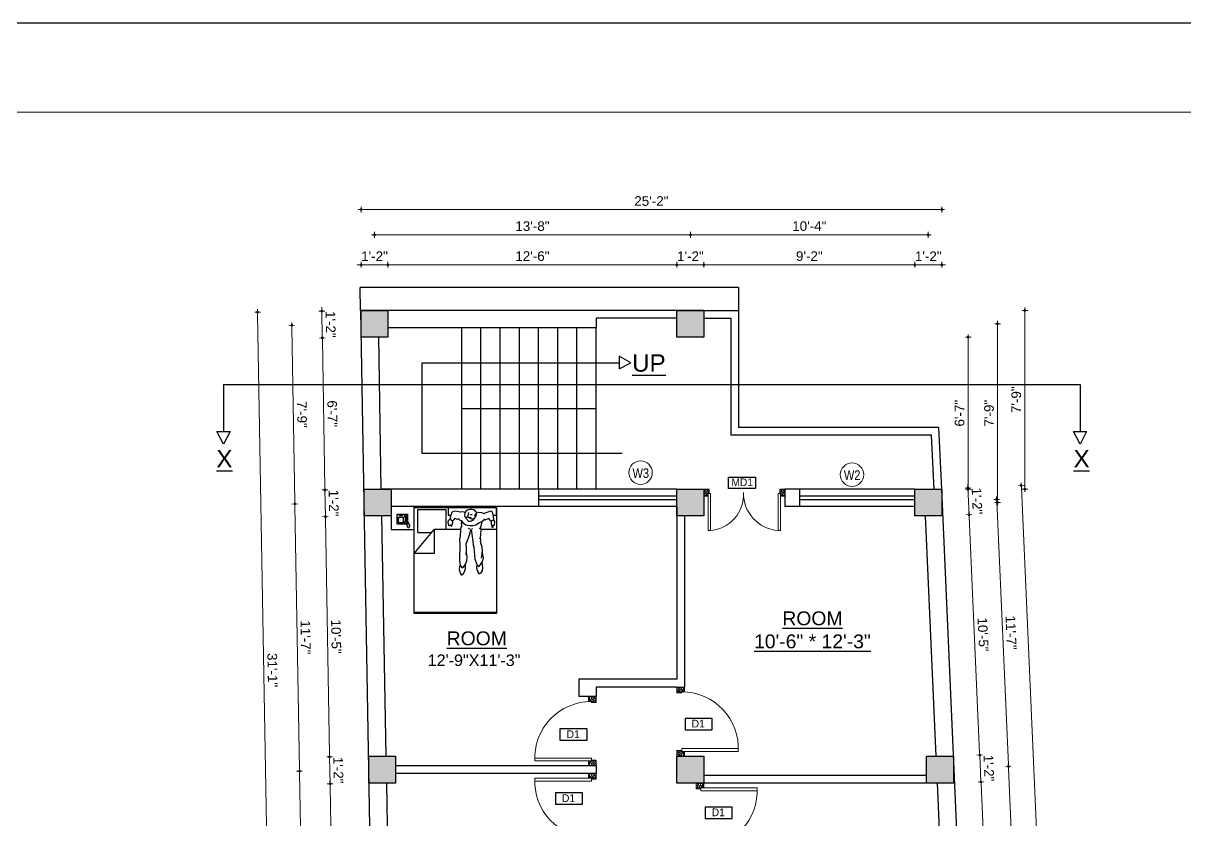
# Model space of a CAD drawing. Header units: inches. Extents: x -4597 to 93300, y -14139 to 5932.
# Drawn here: x -3301 to -2696, y -9291 to -8877 of the extents above; entities that cross this region are included whole.
import ezdxf

# ---------------------------------------------------------------- set-up
doc = ezdxf.new("R2010")
doc.units = ezdxf.units.IN
doc.header["$LTSCALE"] = 0.5
doc.header["$MEASUREMENT"] = 0
doc.header["$PDMODE"] = 66
for name, color, linetype, lineweight in [('door', 202, 'Continuous', 5), ('Ele', 7, 'Continuous', 30), ('ELE1', 3, 'Continuous', 9), ('hatch', 9, 'Continuous', 0), ('TEXT', 220, 'Continuous', 9), ('Toilet', 7, 'Continuous', 25), ('wall', 20, 'Continuous', 40)]:
    doc.layers.add(name, color=color, linetype=linetype, lineweight=lineweight)
doc.layers.add('furniture', color=31, linetype='Continuous')
doc.styles.add('arial', font='arial.ttf')
doc.styles.add('ordinary', font='ARIALN.TTF')
doc.styles.get("Standard").update_dxf_attribs({"font": 'arial.ttf'})
doc.dimstyles.new('S8', dxfattribs={"dimtxt": 5, "dimasz": 1, "dimexe": 6, "dimexo": 18, "dimgap": 1.9375, "dimtad": 1, "dimdec": 0, "dimzin": 3, "dimdsep": 46, "dimlunit": 4, "dimtxsty": 'Standard', "dimblk": 'dot 2', "dimcen": 12, "dimse1": 1, "dimse2": 1, "dimclrd": 1, "dimclre": 1, "dimclrt": 256, "dimadec": 0, "dimazin": 0, "dimtfac": 0.75, "dimtdec": 0, "dimtix": 1, "dimtmove": 1, "dimatfit": 3, "dimldrblk": 'DOT', "dimfxl": 1, "dimtolj": 1, "dimtzin": 0, "dimlwd": 9, "dimlwe": 9, "dimarcsym": 0})

# ---------------------------------------------------------------- blocks, each defined once
blk = doc.blocks.new('BED3')
at = {"layer": 'furniture'}
for p, q in [((82.68, 78), (22.7, 78)), ((22.7, 78), (22.7, 0)), ((82.68, 77.07), (22.7, 77.07)), ((82.68, 0), (82.68, 78)), ((55.62, 46.25), (56.4, 49.04)), ((55.84, 43.84), (55.62, 46.25)), ((55.77, 39.3), (56.17, 42.85)), ((56.1, 43.24), (55.84, 43.84)), ((56.17, 42.85), (57.82, 44.78)), ((56.4, 49.04), (57.04, 49.66)), ((57.04, 49.66), (57.58, 49.68)), ((57.58, 49.68), (58.45, 49.02)), ((57.82, 44.78), (58.8, 44.14)), ((58.45, 49.02), (59.2, 48.07)), ((58.8, 44.14), (59.86, 42.48)), ((59.2, 48.07), (60.04, 45.31)), ((59.86, 42.48), (61.08, 39.6)), ((60.04, 45.31), (59.91, 42.62)), ((60.07, 43.56), (60.16, 41.76)), ((67.36, 39.62), (68.66, 42.69)), ((68.17, 43.63), (68.21, 45.01)), ((68.55, 42.73), (68.17, 43.63)), ((68.21, 45.01), (69.06, 47.68)), ((68.66, 42.69), (70.17, 43.72)), ((69.06, 47.68), (69.82, 48.74)), ((69.82, 48.74), (70.54, 48.93)), ((70.17, 43.72), (71.54, 41.65)), ((70.54, 48.93), (71.64, 48.3)), ((71.64, 48.3), (72.45, 46.86)), ((72.55, 42.33), (72.29, 40.63)), ((72.45, 46.86), (72.74, 44.58)), ((72.74, 44.58), (72.55, 42.33)), ((37.32, 34.32, 11.36), (22.7, 34.32, 11.36)), ((22.7, 34.32, 11.36), (37.32, 16.7, 11.36)), ((37.32, 16.7, 11.36), (37.32, 34.32, 11.36)), ((55.86, 37.43), (55.77, 39.3)), ((55.94, 28.37), (55.86, 37.43)), ((60.44, 34.96), (60.97, 33.2)), ((61.47, 36.81), (60.9, 33.73)), ((61.08, 39.6), (61.47, 36.81)), ((66.23, 29.64), (66.61, 35.43)), ((66.61, 35.43), (66.9, 38.41)), ((66.9, 38.41), (67.36, 39.62)), ((71.54, 41.65), (72.48, 39.91)), ((71.88, 37.55), (72.48, 32.06)), ((73.32, 37.94), (72.46, 33.27)), ((72.48, 39.91), (73.07, 38.35)), ((73.07, 38.35), (73.32, 37.94)), ((55.89, 23.28), (55.94, 28.37)), ((60.98, 30.23), (60.64, 26.94)), ((60.73, 27.31), (62.35, 22.94)), ((60.97, 33.2), (60.98, 30.23)), ((64.38, 16.74), (65.5, 25.57)), ((65.5, 25.57), (65.74, 27.99)), ((65.74, 27.99), (66.23, 29.64)), ((66.23, 29.64), (66.4, 29.73)), ((71.85, 28.13), (70.94, 25.62)), ((71.05, 25.86), (71.26, 24.42)), ((72.17, 29.82), (71.85, 28.13)), ((72.48, 32.06), (72.17, 29.82)), ((25.57, 19.05, 12.8), (34.97, 19.05, 12.8)), ((25.57, 19.05, 12.8), (25.57, 2.35, 12.8)), ((56.15, 22.44), (55.89, 23.28)), ((56.53, 16.29), (56.15, 22.44)), ((62.35, 22.94), (63.47, 19.17)), ((63.47, 19.17), (64, 16.77)), ((70.61, 23.8), (71.04, 23.14)), ((71.26, 24.42), (70.99, 23.14)), ((71.04, 23.14), (71.48, 17.3)), ((71.48, 17.3), (71.29, 15.12)), ((6, 16.7), (22.7, 16.7)), ((6, 0), (6, 16.7)), ((10.41, 13.05, 27.83), (10.41, 5.54, 27.83)), ((18.02, 13.05, 27.83), (10.41, 13.05, 27.83)), ((11.39, 11.89, 27.83), (11.39, 7.83, 27.83)), ((14.87, 11.89, 27.83), (11.39, 11.89, 27.83)), ((12.26, 11.17, 27.83), (12.26, 11.17, 27.83)), ((12.26, 10.3, 27.83), (12.26, 10.3, 27.83)), ((12.26, 9.43, 27.83), (12.26, 9.43, 27.83)), ((12.26, 8.56, 27.83), (12.26, 8.56, 27.83)), ((13.13, 11.17, 27.83), (13.13, 11.17, 27.83)), ((13.13, 10.3, 27.83), (13.13, 10.3, 27.83)), ((13.13, 9.43, 27.83), (13.13, 9.43, 27.83)), ((13.13, 8.56, 27.83), (13.13, 8.56, 27.83)), ((14, 11.17, 27.83), (14, 11.17, 27.83)), ((14, 10.3, 27.83), (14, 10.3, 27.83)), ((14, 9.43, 27.83), (14, 9.43, 27.83)), ((14, 8.56, 27.83), (14, 8.56, 27.83)), ((14.87, 7.83, 27.83), (14.87, 11.89, 27.83)), ((16.24, 6.99, 27.83), (16.24, 11.62, 27.83)), ((17.03, 12.53, 27.83), (17.37, 13.59, 27.83)), ((17.17, 6.99, 27.83), (17.17, 11.62, 27.83)), ((17.18, 13.77, 27.83), (17.74, 13.96, 27.83)), ((17.37, 14.14, 27.83), (17.92, 14.33, 27.83)), ((17.55, 14.52, 27.83), (18.11, 14.7, 27.83)), ((17.74, 14.89, 27.83), (18.29, 15.07, 27.83)), ((18.02, 5.54, 27.83), (18.02, 13.05, 27.83)), ((18.11, 11.36, 27.83), (18.67, 11.55, 27.83)), ((18.23, 15.34, 27.83), (18.79, 15.52, 27.83)), ((18.29, 11.73, 27.83), (18.85, 11.92, 27.83)), ((18.48, 12.1, 27.83), (19.04, 12.29, 27.83)), ((18.67, 15.07, 27.83), (19.22, 15.26, 27.83)), ((18.67, 12.47, 27.83), (19.22, 12.66, 27.83)), ((18.85, 14.7, 27.83), (19.41, 14.89, 27.83)), ((18.85, 12.85, 27.83), (19.41, 13.03, 27.83)), ((19.04, 14.33, 27.83), (19.59, 14.52, 27.83)), ((19.04, 13.96, 27.83), (19.59, 14.14, 27.83)), ((19.04, 13.59, 27.83), (19.59, 13.77, 27.83)), ((19.04, 13.22, 27.83), (19.59, 13.4, 27.83)), ((22.7, 16.7), (22.7, 0)), ((56.5, 16.7, 11.36), (37.32, 16.7, 11.36)), ((45.91, 2.35, 12.8), (45.91, 16.7, 12.8)), ((48.05, 13.99), (47.51, 11.59)), ((47.51, 11.59), (47.82, 10.37)), ((47.82, 10.37), (49.19, 8.7)), ((48.58, 14.25), (48.05, 13.99)), ((49.2, 13.35), (48.58, 14.25)), ((49.19, 8.7), (49.53, 9.73)), ((49.19, 8.7), (49.43, 6.53)), ((49.49, 13.67), (49.2, 13.35)), ((50.24, 14.49), (49.48, 14.3)), ((49.48, 14.3), (49.49, 13.67)), ((49.53, 9.73), (50.23, 10.33)), ((50.8, 12), (49.97, 14.43)), ((50.23, 10.33), (50.82, 10.44)), ((50.57, 10.41), (50.8, 12)), ((52.33, 8.58), (50.82, 10.44)), ((53.04, 9.08), (52.52, 8.78)), ((54, 9.47), (53.04, 9.08)), ((55.17, 8.96), (54, 9.47)), ((55.99, 9.94), (54.93, 8.71)), ((57.02, 10.57), (55.99, 9.94)), ((57.25, 14.12), (56.53, 16.29)), ((57.18, 10.87), (57.02, 12.68)), ((58.21, 11.01), (57.02, 10.57)), ((57.09, 12.8), (57.46, 14.74)), ((58.72, 12.47), (58.02, 11.13)), ((60.45, 13.6), (58.72, 12.47)), ((60.46, 8.61), (59.63, 7.18)), ((63.39, 14.22), (60.45, 13.6)), ((62.52, 10.98), (60.46, 8.61)), ((63.51, 8.83), (61.91, 7.66)), ((62.14, 15.88), (63.34, 16.39)), ((63.53, 11.08), (62.52, 10.98)), ((65.39, 14.26), (63.39, 14.22)), ((64.83, 9.23), (63.51, 8.83)), ((64.43, 10.74), (63.53, 11.08)), ((65.36, 10.15), (64.43, 10.74)), ((64.68, 16.66), (65.34, 15.99)), ((65.92, 9.13), (64.83, 9.23)), ((66.22, 9.05), (65.36, 10.15)), ((67.58, 13.58), (65.39, 14.26)), ((66.53, 8.85), (65.92, 9.13)), ((67.66, 6.94), (66.53, 8.85)), ((70.45, 11.96), (67.58, 13.58)), ((70.93, 11.78), (69.96, 12.07)), ((70.61, 16.18), (70.18, 16.06)), ((71.32, 15.89), (70.61, 16.18)), ((72.16, 11.08), (70.93, 11.78)), ((71.42, 14.88), (71.74, 13.49)), ((82.68, 16.7, 11.36), (71.43, 16.7, 11.36)), ((71.74, 13.49), (72.22, 11.27)), ((73.33, 10.21), (72.16, 11.08)), ((74.08, 9.07), (73.33, 10.21)), ((74.72, 9.88), (73.62, 9.87)), ((77.15, 8.93), (74.72, 9.88)), ((78.49, 10.75), (77.21, 8.85)), ((80.06, 10.21), (78.49, 10.75)), ((78.72, 12.64), (79.29, 14.19)), ((78.75, 10.7), (78.72, 12.64)), ((79.29, 14.19), (79.36, 15.12)), ((79.36, 15.12), (79.94, 15.32)), ((80.14, 15.04), (79.94, 15.32)), ((80.63, 9.62), (80.06, 10.21)), ((80.14, 15.04), (80.27, 13.65)), ((80.83, 8.87), (80.14, 4.81)), ((80.27, 13.65), (80.8, 13.64)), ((80.35, 14.44), (81.28, 13.42)), ((81.57, 11.37), (80.69, 9.59)), ((80.69, 9.59), (80.83, 8.87)), ((81.28, 13.42), (81.57, 11.37)), ((82.68, 0), (82.68, 16.7)), ((22.7, 0), (6, 0)), ((10.41, 5.54, 27.83), (18.02, 5.54, 27.83)), ((11.39, 7.83, 27.83), (14.87, 7.83, 27.83)), ((14.14, 6.82, 27.83), (12.26, 6.82, 27.83)), ((12.26, 6.82, 27.83), (12.26, 6.38, 27.83)), ((12.26, 6.38, 27.83), (14.14, 6.38, 27.83)), ((14.14, 6.38, 27.83), (14.14, 6.82, 27.83)), ((22.7, 0.93), (82.68, 0.93)), ((82.68, 0), (22.7, 0)), ((25.57, 2.35, 12.8), (45.91, 2.35, 12.8)), ((49.43, 6.53), (50.75, 3.79)), ((50.75, 3.79), (52.76, 3.16)), ((52.76, 3.16), (56.32, 3.84)), ((56.49, 4.04), (58.19, 3.71)), ((58.19, 3.71), (60.06, 4.24)), ((59.63, 7.18), (59.81, 4.59)), ((59.81, 4.59), (61.11, 2.74)), ((61.01, 8.19), (60.36, 8.12)), ((61.91, 7.66), (61.01, 8.19)), ((61.11, 2.74), (63.3, 2.13)), ((61.89, 7.62), (62.6, 4.47)), ((64.19, 8.31), (62.87, 8.32)), ((63.3, 2.13), (64.69, 2.1)), ((64.05, 6.26), (63.37, 6.45)), ((65.09, 5.81), (64.05, 6.26)), ((64.69, 2.1), (65.39, 2.31)), ((65.39, 2.31), (66.31, 2.32)), ((66.31, 2.32), (67.14, 3.19)), ((66.95, 3.11), (66.64, 3.83)), ((66.69, 6.96), (67.8, 5.35)), ((67.14, 3.19), (67.97, 3.86)), ((67.89, 5.13), (67.66, 6.94)), ((67.97, 3.86), (67.89, 5.13)), ((69.96, 4.39), (68.14, 4.83)), ((71.97, 4.61), (69.96, 4.39)), ((73.8, 5.44), (71.97, 4.61)), ((74.23, 5.03), (73.8, 5.44)), ((78.53, 3.57), (74.23, 5.03)), ((79.56, 4.01), (78.53, 3.57)), ((80.14, 4.81), (79.56, 4.01))]:
    blk.add_line(p, q, dxfattribs=at)
blk.add_lwpolyline([(80.42, 6.46), (82.68, 6.46), (82.68, 0.93), (47.51, 0.93), (47.51, 6.46), (49.46, 6.46)], dxfattribs=at)
for centre, start, end in [((16.7, 11.62, 27.83), 298.49146, 241.50854), ((16.7, 6.99, 27.83), 118.49146, 61.50854)]:
    blk.add_arc(centre, 0.972, start, end, dxfattribs=at)
blk = doc.blocks.new('A$C27B36B59')
at = {"layer": 'door'}
for p, q in [((0, 4), (0, 0)), ((2.5, 4), (0, 4)), ((0, 0), (3, 0)), ((2.5, 2.5), (2.5, 4)), ((3, 2.5), (2.5, 2.5)), ((3, 0), (3, 2.5))]:
    blk.add_line(p, q, dxfattribs=at)
for centre, radius, start, end in [((-1.4, -0.54), 4.75, 22.14107, 72.83803), ((1.34, 2.09), 1.64, 45.13802, 144.89476), ((2.21, 0.3), 2.49, 83.31492, 152.65798), ((0.13, 0.37), 2.05, 349.48753, 93.68048), ((1.96, -0.47), 2.01, 58.74475, 166.49498), ((-0.06, 0.32), 1.13, 343.54197, 86.94698), ((2.08, -0.4), 1.17, 38.28162, 160.15192)]:
    blk.add_arc(centre, radius, start, end, dxfattribs=at)
blk = doc.blocks.new('D2')
at = {"layer": 'door'}
for p, q in [((74473.95, 24047.59), (74473.95, 24018.09)), ((74473.95, 24047.59), (74475.45, 24047.59)), ((74475.45, 24047.59), (74475.45, 24018.13))]:
    blk.add_line(p, q, dxfattribs=at)
blk.add_arc((74473.95, 24047.59), 29.5, 180, 272.9146, dxfattribs=at)
at = {"layer": 'door', "xscale": -1, "rotation": 180}
blk.add_blockref('A$C27B36B59', (74441.95, 24050.09), dxfattribs=at)
at = {"layer": 'door', "rotation": 180}
blk.add_blockref('A$C27B36B59', (74477.95, 24050.09), dxfattribs=at)
blk = doc.blocks.new('dot1')
at = {"layer": 'hatch'}
h = blk.add_hatch(color=256, dxfattribs=at)
edge = h.paths.add_edge_path()
edge.add_arc((0, 0), 1, 0, 360)
for p, q in [((3, 0), (-3, 0)), ((0, 3), (0, -3))]:
    blk.add_line(p, q, dxfattribs=at)
blk.add_circle((0, 0), 1, dxfattribs=at)
blk = doc.blocks.new('dot 2')
at = {"layer": 'hatch', "xscale": 0.5, "yscale": 0.5, "zscale": 0.5}
blk.add_blockref('dot1', (0, 0), dxfattribs=at)
blk = doc.blocks.new('*D1087')
at = {"layer": 'Defpoints', "color": 0, "transparency": 16777216}
for p in [(-2953.34, -8986.64), (-3117.71, -9025.97), (-2953.34, -9025.97)]:
    blk.add_point(p, dxfattribs=at)
at = {"layer": 'Toilet', "color": 1, "lineweight": 9, "transparency": 16777216}
blk.add_line((-3116.71, -8986.64), (-2954.34, -8986.64), dxfattribs=at)
at = {"layer": 'Toilet', "color": 1, "lineweight": 9, "transparency": 16777216, "rotation": 180}
blk.add_blockref('dot 2', (-3117.71, -8986.64), dxfattribs=at)
at = {"layer": 'Toilet', "color": 1, "lineweight": 9, "transparency": 16777216}
blk.add_blockref('dot 2', (-2953.34, -8986.64), dxfattribs=at)
at = {"layer": 'Toilet', "transparency": 16777216, "insert": (-3035.53, -8982.15), "char_height": 5, "attachment_point": 5}
blk.add_mtext('\\A1;13\'-8"', dxfattribs=at)
blk = doc.blocks.new('_Dot')
at = {"color": 0, "linetype": 'ByBlock', "lineweight": -2}
blk.add_line((-0.5, 0), (-1, 0), dxfattribs=at)
at = {"color": 0, "linetype": 'ByBlock', "const_width": 0.5}
blk.add_lwpolyline([(-0.25, 0, 1), (0.25, 0, 1)], format="xyb", close=True, dxfattribs=at)
blk = doc.blocks.new('*D1088')
at = {"layer": 'Defpoints', "color": 0, "transparency": 16777216}
for p in [(-2829.56, -8986.64), (-2953.34, -9025.97), (-2829.56, -9118.97)]:
    blk.add_point(p, dxfattribs=at)
at = {"layer": 'Toilet', "color": 1, "lineweight": 9, "transparency": 16777216}
blk.add_line((-2952.34, -8986.64), (-2830.56, -8986.64), dxfattribs=at)
at = {"layer": 'Toilet', "color": 1, "lineweight": 9, "transparency": 16777216, "rotation": 180}
blk.add_blockref('dot 2', (-2953.34, -8986.64), dxfattribs=at)
at = {"layer": 'Toilet', "color": 1, "lineweight": 9, "transparency": 16777216}
blk.add_blockref('dot 2', (-2829.56, -8986.64), dxfattribs=at)
at = {"layer": 'Toilet', "transparency": 16777216, "insert": (-2891.45, -8982.15), "char_height": 5, "attachment_point": 5}
blk.add_mtext('\\A1;10\'-4"', dxfattribs=at)
blk = doc.blocks.new('*D1090')
at = {"layer": 'Defpoints', "color": 0, "transparency": 16777216}
for p in [(-3110.71, -9002.23), (-3124.71, -9025.97), (-3110.71, -9025.97)]:
    blk.add_point(p, dxfattribs=at)
at = {"layer": 'Toilet', "color": 1, "lineweight": 9, "transparency": 16777216}
for p, q in [((-3125.71, -9002.23), (-3126.71, -9002.23)), ((-3124.71, -9002.23), (-3110.71, -9002.23)), ((-3109.71, -9002.23), (-3108.71, -9002.23))]:
    blk.add_line(p, q, dxfattribs=at)
blk.add_blockref('dot 2', (-3124.71, -9002.23), dxfattribs=at)
at = {"layer": 'Toilet', "color": 1, "lineweight": 9, "transparency": 16777216, "rotation": 180}
blk.add_blockref('dot 2', (-3110.71, -9002.23), dxfattribs=at)
at = {"layer": 'Toilet', "transparency": 16777216, "insert": (-3117.71, -8997.78), "char_height": 5, "attachment_point": 5}
blk.add_mtext('\\A1;1\'-2"', dxfattribs=at)
blk = doc.blocks.new('*D1091')
at = {"layer": 'Defpoints', "color": 0, "transparency": 16777216}
for p in [(-2960.34, -9002.23), (-3110.71, -9025.97), (-2960.34, -9025.97)]:
    blk.add_point(p, dxfattribs=at)
at = {"layer": 'Toilet', "color": 1, "lineweight": 9, "transparency": 16777216}
blk.add_line((-3109.71, -9002.23), (-2961.34, -9002.23), dxfattribs=at)
at = {"layer": 'Toilet', "color": 1, "lineweight": 9, "transparency": 16777216, "rotation": 180}
blk.add_blockref('dot 2', (-3110.71, -9002.23), dxfattribs=at)
at = {"layer": 'Toilet', "color": 1, "lineweight": 9, "transparency": 16777216}
blk.add_blockref('dot 2', (-2960.34, -9002.23), dxfattribs=at)
at = {"layer": 'Toilet', "transparency": 16777216, "insert": (-3035.53, -8997.74), "char_height": 5, "attachment_point": 5}
blk.add_mtext('\\A1;12\'-6"', dxfattribs=at)
blk = doc.blocks.new('*D1092')
at = {"layer": 'Defpoints', "color": 0, "transparency": 16777216}
for p in [(-2946.34, -9002.23), (-2960.34, -9025.97), (-2946.34, -9025.97)]:
    blk.add_point(p, dxfattribs=at)
at = {"layer": 'Toilet', "color": 1, "lineweight": 9, "transparency": 16777216}
for p, q in [((-2961.34, -9002.23), (-2962.34, -9002.23)), ((-2960.34, -9002.23), (-2946.34, -9002.23)), ((-2945.34, -9002.23), (-2944.34, -9002.23))]:
    blk.add_line(p, q, dxfattribs=at)
blk.add_blockref('dot 2', (-2960.34, -9002.23), dxfattribs=at)
at = {"layer": 'Toilet', "color": 1, "lineweight": 9, "transparency": 16777216, "rotation": 180}
blk.add_blockref('dot 2', (-2946.34, -9002.23), dxfattribs=at)
at = {"layer": 'Toilet', "transparency": 16777216, "insert": (-2953.34, -8997.78), "char_height": 5, "attachment_point": 5}
blk.add_mtext('\\A1;1\'-2"', dxfattribs=at)
blk = doc.blocks.new('*D1093')
at = {"layer": 'Defpoints', "color": 0, "transparency": 16777216}
for p in [(-2836.56, -9002.23), (-2946.34, -9025.97), (-2836.56, -9120.97)]:
    blk.add_point(p, dxfattribs=at)
at = {"layer": 'Toilet', "color": 1, "lineweight": 9, "transparency": 16777216}
blk.add_line((-2945.34, -9002.23), (-2837.56, -9002.23), dxfattribs=at)
at = {"layer": 'Toilet', "color": 1, "lineweight": 9, "transparency": 16777216, "rotation": 180}
blk.add_blockref('dot 2', (-2946.34, -9002.23), dxfattribs=at)
at = {"layer": 'Toilet', "color": 1, "lineweight": 9, "transparency": 16777216}
blk.add_blockref('dot 2', (-2836.56, -9002.23), dxfattribs=at)
at = {"layer": 'Toilet', "transparency": 16777216, "insert": (-2891.45, -8997.74), "char_height": 5, "attachment_point": 5}
blk.add_mtext('\\A1;9\'-2"', dxfattribs=at)
blk = doc.blocks.new('*D952')
at = {"layer": 'Defpoints', "color": 0, "transparency": 16777216}
for p in [(-2822.56, -9002.23), (-2822.56, -9118.97), (-2836.56, -9120.97)]:
    blk.add_point(p, dxfattribs=at)
at = {"layer": 'Toilet', "color": 1, "lineweight": 9, "transparency": 16777216}
for p, q in [((-2837.56, -9002.23), (-2838.56, -9002.23)), ((-2836.56, -9002.23), (-2822.56, -9002.23)), ((-2821.56, -9002.23), (-2820.56, -9002.23))]:
    blk.add_line(p, q, dxfattribs=at)
blk.add_blockref('dot 2', (-2836.56, -9002.23), dxfattribs=at)
at = {"layer": 'Toilet', "color": 1, "lineweight": 9, "transparency": 16777216, "rotation": 180}
blk.add_blockref('dot 2', (-2822.56, -9002.23), dxfattribs=at)
at = {"layer": 'Toilet', "transparency": 16777216, "insert": (-2829.56, -8997.78), "char_height": 5, "attachment_point": 5}
blk.add_mtext('\\A1;1\'-2"', dxfattribs=at)
blk = doc.blocks.new('*D953')
at = {"layer": 'Defpoints', "color": 0, "transparency": 16777216}
for p in [(-3124.95, -9025.97), (-3144.86, -9040.32), (-3124.71, -9039.97)]:
    blk.add_point(p, dxfattribs=at)
at = {"layer": 'Toilet', "color": 1, "lineweight": 9, "transparency": 16777216}
for p, q in [((-3145.12, -9025.32), (-3145.13, -9024.32)), ((-3145.1, -9026.32), (-3144.86, -9040.32)), ((-3144.84, -9041.32), (-3144.82, -9042.32))]:
    blk.add_line(p, q, dxfattribs=at)
for p, rotation in [((-3145.1, -9026.32), 270.9891790651088), ((-3144.86, -9040.32), 90.98917906510874)]:
    blk.add_blockref('dot 2', p, dxfattribs=dict(at, rotation=rotation))
at = {"layer": 'Toilet', "transparency": 16777216, "insert": (-3140.53, -9033.24), "char_height": 5, "attachment_point": 5, "rotation": 270.98918}
blk.add_mtext('\\A1;1\'-2"', dxfattribs=at)
blk = doc.blocks.new('*D954')
at = {"layer": 'Defpoints', "color": 0, "transparency": 16777216}
for p in [(-3124.71, -9039.97), (-3143.49, -9119.32), (-3123.1, -9118.97)]:
    blk.add_point(p, dxfattribs=at)
at = {"layer": 'Toilet', "color": 1, "lineweight": 9, "transparency": 16777216}
blk.add_line((-3144.84, -9041.32), (-3143.51, -9118.32), dxfattribs=at)
for p, rotation in [((-3144.86, -9040.32), 90.98917906507957), ((-3143.49, -9119.32), 270.9891790650796)]:
    blk.add_blockref('dot 2', p, dxfattribs=dict(at, rotation=rotation))
at = {"layer": 'Toilet', "transparency": 16777216, "insert": (-3139.68, -9079.74), "char_height": 5, "attachment_point": 5, "rotation": 270.98918}
blk.add_mtext('\\A1;6\'-7"', dxfattribs=at)
blk = doc.blocks.new('*D955')
at = {"layer": 'Defpoints', "color": 0, "transparency": 16777216}
for p in [(-3123.1, -9118.97), (-3143.25, -9133.32), (-3123.1, -9132.97)]:
    blk.add_point(p, dxfattribs=at)
at = {"layer": 'Toilet', "color": 1, "lineweight": 9, "transparency": 16777216}
for p, q in [((-3143.51, -9118.32), (-3143.53, -9117.32)), ((-3143.49, -9119.32), (-3143.25, -9133.32)), ((-3143.23, -9134.32), (-3143.22, -9135.32))]:
    blk.add_line(p, q, dxfattribs=at)
for p, rotation in [((-3143.49, -9119.32), 270.9891790650796), ((-3143.25, -9133.32), 90.98917906507957)]:
    blk.add_blockref('dot 2', p, dxfattribs=dict(at, rotation=rotation))
at = {"layer": 'Toilet', "transparency": 16777216, "insert": (-3138.92, -9126.25), "char_height": 5, "attachment_point": 5, "rotation": 270.98918}
blk.add_mtext('\\A1;1\'-2"', dxfattribs=at)
blk = doc.blocks.new('*D956')
at = {"layer": 'Defpoints', "color": 0, "transparency": 16777216}
for p in [(-3123.1, -9132.97), (-3141.09, -9258.32), (-3120.7, -9257.97)]:
    blk.add_point(p, dxfattribs=at)
at = {"layer": 'Toilet', "color": 1, "lineweight": 9, "transparency": 16777216}
blk.add_line((-3143.23, -9134.32), (-3141.11, -9257.32), dxfattribs=at)
for p, rotation in [((-3143.25, -9133.32), 90.98917906507957), ((-3141.09, -9258.32), 270.9891790650796)]:
    blk.add_blockref('dot 2', p, dxfattribs=dict(at, rotation=rotation))
at = {"layer": 'Toilet', "transparency": 16777216, "insert": (-3137.68, -9195.74), "char_height": 5, "attachment_point": 5, "rotation": 270.98918}
blk.add_mtext('\\A1;10\'-5"', dxfattribs=at)
blk = doc.blocks.new('*D957')
at = {"layer": 'Defpoints', "color": 0, "transparency": 16777216}
for p in [(-3120.7, -9257.97), (-3140.85, -9272.32), (-3120.7, -9271.97)]:
    blk.add_point(p, dxfattribs=at)
at = {"layer": 'Toilet', "color": 1, "lineweight": 9, "transparency": 16777216}
for p, q in [((-3141.11, -9257.32), (-3141.13, -9256.32)), ((-3141.09, -9258.32), (-3140.85, -9272.32)), ((-3140.83, -9273.32), (-3140.82, -9274.32))]:
    blk.add_line(p, q, dxfattribs=at)
for p, rotation in [((-3141.09, -9258.32), 270.9891790650796), ((-3140.85, -9272.32), 90.98917906507957)]:
    blk.add_blockref('dot 2', p, dxfattribs=dict(at, rotation=rotation))
at = {"layer": 'Toilet', "transparency": 16777216, "insert": (-3136.52, -9265.25), "char_height": 5, "attachment_point": 5, "rotation": 270.98918}
blk.add_mtext('\\A1;1\'-2"', dxfattribs=at)
blk = doc.blocks.new('*D958')
at = {"layer": 'Defpoints', "color": 0, "transparency": 16777216}
for p in [(-3120.7, -9271.97), (-3138.9, -9385.07), (-3118.52, -9384.72)]:
    blk.add_point(p, dxfattribs=at)
at = {"layer": 'Toilet', "color": 1, "lineweight": 9, "transparency": 16777216}
blk.add_line((-3140.83, -9273.32), (-3138.92, -9384.07), dxfattribs=at)
for p, rotation in [((-3140.85, -9272.32), 90.98917906507957), ((-3138.9, -9385.07), 270.9891790650796)]:
    blk.add_blockref('dot 2', p, dxfattribs=dict(at, rotation=rotation))
at = {"layer": 'Toilet', "transparency": 16777216, "insert": (-3135.39, -9328.62), "char_height": 5, "attachment_point": 5, "rotation": 270.98918}
blk.add_mtext('\\A1;9\'-5"', dxfattribs=at)
blk = doc.blocks.new('*D959')
at = {"layer": 'Defpoints', "color": 0, "transparency": 16777216}
for p in [(-3156.77, -9265.72), (-3113.7, -9264.97), (-3111.52, -9391.72)]:
    blk.add_point(p, dxfattribs=at)
at = {"layer": 'Toilet', "color": 1, "lineweight": 9, "transparency": 16777216}
blk.add_line((-3154.6, -9391.46), (-3156.75, -9266.72), dxfattribs=at)
for p, rotation in [((-3156.77, -9265.72), 90.98917906511056), ((-3154.58, -9392.46), 270.9891790651105)]:
    blk.add_blockref('dot 2', p, dxfattribs=dict(at, rotation=rotation))
at = {"layer": 'Toilet', "transparency": 16777216, "insert": (-3151.19, -9329.01), "char_height": 5, "attachment_point": 5, "rotation": 270.98918}
blk.add_mtext('\\A1;10\'-7"', dxfattribs=at)
blk = doc.blocks.new('*D960')
at = {"layer": 'Defpoints', "color": 0, "transparency": 16777216}
for p in [(-3159.17, -9126.72), (-3116.1, -9125.97), (-3113.7, -9264.97)]:
    blk.add_point(p, dxfattribs=at)
at = {"layer": 'Toilet', "color": 1, "lineweight": 9, "transparency": 16777216}
blk.add_line((-3156.79, -9264.72), (-3159.15, -9127.72), dxfattribs=at)
for p, rotation in [((-3159.17, -9126.72), 90.98917906507957), ((-3156.77, -9265.72), 270.9891790650796)]:
    blk.add_blockref('dot 2', p, dxfattribs=dict(at, rotation=rotation))
at = {"layer": 'Toilet', "transparency": 16777216, "insert": (-3153.52, -9196.14), "char_height": 5, "attachment_point": 5, "rotation": 270.98918}
blk.add_mtext('\\A1;11\'-7"', dxfattribs=at)
blk = doc.blocks.new('*D961')
at = {"layer": 'Defpoints', "color": 0, "transparency": 16777216}
for p in [(-3160.78, -9033.72), (-3117.71, -9032.97), (-3116.1, -9125.97)]:
    blk.add_point(p, dxfattribs=at)
at = {"layer": 'Toilet', "color": 1, "lineweight": 9, "transparency": 16777216}
blk.add_line((-3159.19, -9125.72), (-3160.76, -9034.72), dxfattribs=at)
for p, rotation in [((-3160.78, -9033.72), 90.98917906507957), ((-3159.17, -9126.72), 270.9891790650796)]:
    blk.add_blockref('dot 2', p, dxfattribs=dict(at, rotation=rotation))
at = {"layer": 'Toilet', "transparency": 16777216, "insert": (-3155.48, -9080.14), "char_height": 5, "attachment_point": 5, "rotation": 270.98918}
blk.add_mtext('\\A1;7\'-9"', dxfattribs=at)
blk = doc.blocks.new('*D965')
at = {"layer": 'Defpoints', "color": 0, "transparency": 16777216}
for p in [(-3124.95, -9025.97), (-3118.52, -9398.72), (-3172.1, -9399.64)]:
    blk.add_point(p, dxfattribs=at)
at = {"layer": 'Toilet', "color": 1, "lineweight": 9, "transparency": 16777216}
blk.add_line((-3178.52, -9027.9), (-3172.12, -9398.64), dxfattribs=at)
for p, rotation in [((-3178.54, -9026.9), 90.98917906510306), ((-3172.1, -9399.64), 270.9891790651031)]:
    blk.add_blockref('dot 2', p, dxfattribs=dict(at, rotation=rotation))
at = {"layer": 'Toilet', "transparency": 16777216, "insert": (-3170.83, -9213.19), "char_height": 5, "attachment_point": 5, "rotation": 270.98918}
blk.add_mtext('\\A1;31\'-1"', dxfattribs=at)
blk = doc.blocks.new('*D976')
at = {"layer": 'Defpoints', "color": 0, "transparency": 16777216}
for p in [(-2822.56, -9118.97), (-2808.93, -9118.37), (-2822.56, -9132.97)]:
    blk.add_point(p, dxfattribs=at)
at = {"layer": 'Toilet', "color": 1, "lineweight": 9, "transparency": 16777216}
for p, q in [((-2808.98, -9117.37), (-2809.02, -9116.37)), ((-2808.32, -9132.34), (-2808.93, -9118.37)), ((-2808.27, -9133.34), (-2808.23, -9134.34))]:
    blk.add_line(p, q, dxfattribs=at)
for p, rotation in [((-2808.93, -9118.37), 272.536359722129), ((-2808.32, -9132.34), 92.53635972212899)]:
    blk.add_blockref('dot 2', p, dxfattribs=dict(at, rotation=rotation))
at = {"layer": 'Toilet', "transparency": 16777216, "insert": (-2804.18, -9125.16), "char_height": 5, "attachment_point": 5, "rotation": 272.53636}
blk.add_mtext('\\A1;1\'-2"', dxfattribs=at)
blk = doc.blocks.new('*D977')
at = {"layer": 'Defpoints', "color": 0, "transparency": 16777216}
for p in [(-2822.56, -9132.97), (-2816.4, -9257.97), (-2802.78, -9257.37)]:
    blk.add_point(p, dxfattribs=at)
at = {"layer": 'Toilet', "color": 1, "lineweight": 9, "transparency": 16777216}
blk.add_line((-2808.27, -9133.34), (-2802.82, -9256.37), dxfattribs=at)
for p, rotation in [((-2808.32, -9132.34), 92.53635972212899), ((-2802.78, -9257.37), 272.536359722129)]:
    blk.add_blockref('dot 2', p, dxfattribs=dict(at, rotation=rotation))
at = {"layer": 'Toilet', "transparency": 16777216, "insert": (-2801.06, -9194.66), "char_height": 5, "attachment_point": 5, "rotation": 272.53636}
blk.add_mtext('\\A1;10\'-5"', dxfattribs=at)
blk = doc.blocks.new('*D978')
at = {"layer": 'Defpoints', "color": 0, "transparency": 16777216}
for p in [(-2816.4, -9257.97), (-2802.16, -9271.37), (-2815.78, -9271.97)]:
    blk.add_point(p, dxfattribs=at)
at = {"layer": 'Toilet', "color": 1, "lineweight": 9, "transparency": 16777216}
for p, q in [((-2802.82, -9256.37), (-2802.87, -9255.37)), ((-2802.78, -9257.37), (-2802.16, -9271.37)), ((-2802.11, -9272.37), (-2802.07, -9273.37))]:
    blk.add_line(p, q, dxfattribs=at)
for p, rotation in [((-2802.78, -9257.37), 272.536359722129), ((-2802.16, -9271.37), 92.53635972212899)]:
    blk.add_blockref('dot 2', p, dxfattribs=dict(at, rotation=rotation))
at = {"layer": 'Toilet', "transparency": 16777216, "insert": (-2798.02, -9264.17), "char_height": 5, "attachment_point": 5, "rotation": 272.53636}
blk.add_mtext('\\A1;1\'-2"', dxfattribs=at)
blk = doc.blocks.new('*D979')
at = {"layer": 'Defpoints', "color": 0, "transparency": 16777216}
for p in [(-2815.78, -9271.97), (-2810.79, -9384.72), (-2797.16, -9384.11)]:
    blk.add_point(p, dxfattribs=at)
at = {"layer": 'Toilet', "color": 1, "lineweight": 9, "transparency": 16777216}
blk.add_line((-2802.11, -9272.37), (-2797.21, -9383.11), dxfattribs=at)
for p, rotation in [((-2802.16, -9271.37), 92.53635972212899), ((-2797.16, -9384.11), 272.536359722129)]:
    blk.add_blockref('dot 2', p, dxfattribs=dict(at, rotation=rotation))
at = {"layer": 'Toilet', "transparency": 16777216, "insert": (-2795.17, -9327.54), "char_height": 5, "attachment_point": 5, "rotation": 272.53636}
blk.add_mtext('\\A1;9\'-5"', dxfattribs=at)
blk = doc.blocks.new('*D983')
at = {"layer": 'Defpoints', "color": 0, "transparency": 16777216}
for p in [(-2829.56, -9125.97), (-2823.4, -9264.97), (-2787.83, -9263.4)]:
    blk.add_point(p, dxfattribs=at)
at = {"layer": 'Toilet', "color": 1, "lineweight": 9, "transparency": 16777216}
blk.add_line((-2793.94, -9125.4), (-2787.87, -9262.4), dxfattribs=at)
for p, rotation in [((-2793.99, -9124.4), 92.53635972209058), ((-2787.83, -9263.4), 272.5363597220905)]:
    blk.add_blockref('dot 2', p, dxfattribs=dict(at, rotation=rotation))
at = {"layer": 'Toilet', "transparency": 16777216, "insert": (-2786.46, -9193.7), "char_height": 5, "attachment_point": 5, "rotation": 272.53636}
blk.add_mtext('\\A1;11\'-7"', dxfattribs=at)
blk = doc.blocks.new('*D984')
at = {"layer": 'Defpoints', "color": 0, "transparency": 16777216}
for p in [(-2823.4, -9264.97), (-2817.79, -9391.72), (-2782.21, -9390.14)]:
    blk.add_point(p, dxfattribs=at)
at = {"layer": 'Toilet', "color": 1, "lineweight": 9, "transparency": 16777216}
blk.add_line((-2787.78, -9264.4), (-2782.26, -9389.14), dxfattribs=at)
for p, rotation in [((-2787.83, -9263.4), 92.53635972212899), ((-2782.21, -9390.14), 272.536359722129)]:
    blk.add_blockref('dot 2', p, dxfattribs=dict(at, rotation=rotation))
at = {"layer": 'Toilet', "transparency": 16777216, "insert": (-2780.54, -9326.57), "char_height": 5, "attachment_point": 5, "rotation": 272.53636}
blk.add_mtext('\\A1;10\'-7"', dxfattribs=at)
blk = doc.blocks.new('*D986')
at = {"layer": 'Defpoints', "color": 0, "transparency": 16777216}
for p in [(-2946.34, -9039.97), (-2808.73, -9039.97), (-2946.34, -9118.97)]:
    blk.add_point(p, dxfattribs=at)
at = {"layer": 'Toilet', "color": 1, "lineweight": 9, "transparency": 16777216}
blk.add_line((-2808.73, -9117.97), (-2808.73, -9040.97), dxfattribs=at)
for p, rotation in [((-2808.73, -9039.97), 90), ((-2808.73, -9118.97), 270)]:
    blk.add_blockref('dot 2', p, dxfattribs=dict(at, rotation=rotation))
at = {"layer": 'Toilet', "transparency": 16777216, "insert": (-2813.22, -9079.47), "char_height": 5, "attachment_point": 5, "rotation": 90}
blk.add_mtext('\\A1;6\'-7"', dxfattribs=at)
blk = doc.blocks.new('*D988')
at = {"layer": 'Defpoints', "color": 0, "transparency": 16777216}
for p in [(-2946.34, -9025.97), (-2946.34, -9118.97), (-2779.27, -9118.97)]:
    blk.add_point(p, dxfattribs=at)
at = {"layer": 'Toilet', "color": 1, "lineweight": 9, "transparency": 16777216}
blk.add_line((-2779.27, -9026.97), (-2779.27, -9117.97), dxfattribs=at)
for p, rotation in [((-2779.27, -9025.97), 90), ((-2779.27, -9118.97), 270)]:
    blk.add_blockref('dot 2', p, dxfattribs=dict(at, rotation=rotation))
at = {"layer": 'Toilet', "transparency": 16777216, "insert": (-2783.76, -9072.47), "char_height": 5, "attachment_point": 5, "rotation": 90}
blk.add_mtext('\\A1;7\'-9"', dxfattribs=at)
blk = doc.blocks.new('*D989')
at = {"layer": 'Defpoints', "color": 0, "transparency": 16777216}
for p in [(-2822.56, -9118.97), (-2763.63, -9512.58), (-2805.04, -9514.41)]:
    blk.add_point(p, dxfattribs=at)
at = {"layer": 'Toilet', "color": 1, "lineweight": 9, "transparency": 16777216}
blk.add_line((-2781.1, -9118.14), (-2763.68, -9511.58), dxfattribs=at)
for p, rotation in [((-2781.15, -9117.14), 92.53635972209025), ((-2763.63, -9512.58), 272.5363597220903)]:
    blk.add_blockref('dot 2', p, dxfattribs=dict(at, rotation=rotation))
at = {"layer": 'Toilet', "transparency": 16777216, "insert": (-2767.9, -9314.66), "char_height": 5, "attachment_point": 5, "rotation": 272.53636}
blk.add_mtext('\\A1;33\'-0"', dxfattribs=at)

msp = doc.modelspace()

# ---------------------------------------------------------------- hatches: boundary and pattern name
at = {"layer": 'Toilet'}
for points in [[(-3110.71, -9025.97), (-3124.71, -9025.97), (-3124.71, -9039.97), (-3110.71, -9039.97)], [(-2946.34, -9025.97), (-2960.34, -9025.97), (-2960.34, -9039.97), (-2946.34, -9039.97)], [(-3109.1, -9118.97), (-3123.1, -9118.97), (-3123.1, -9132.97), (-3109.1, -9132.97)], [(-2946.34, -9118.97), (-2960.34, -9118.97), (-2960.34, -9132.97), (-2946.34, -9132.97)], [(-2822.56, -9118.97), (-2836.56, -9118.97), (-2836.56, -9132.97), (-2822.56, -9132.97)], [(-3106.7, -9257.97), (-3120.7, -9257.97), (-3120.7, -9271.97), (-3106.7, -9271.97)], [(-2946.34, -9257.97), (-2960.34, -9257.97), (-2960.34, -9271.97), (-2946.34, -9271.97)], [(-2816.4, -9257.97), (-2830.4, -9257.97), (-2830.4, -9271.97), (-2816.4, -9271.97)]]:
    msp.add_hatch(color=1, dxfattribs=at).paths.add_polyline_path(points)

# ---------------------------------------------------------------- linework, layer by layer
at = {"layer": 'Defpoints'}
msp.add_lwpolyline([(-1419.77, -8876.52), (-4597.37, -8876.52), (-4597.37, -11124.49), (-1419.77, -11124.49)], close=True, dxfattribs=at)
at = {"layer": 'door', "ltscale": 0.5}
for p, q in [((-2943.64, -9121.13), (-2943.64, -9118.97)), ((-2906.84, -9121.13), (-2906.84, -9118.97)), ((-2904.14, -9118.97), (-2906.84, -9118.97)), ((-2946.34, -9122.57), (-2944.18, -9122.57)), ((-2944.09, -9121.22), (-2944.09, -9140.53)), ((-2944.09, -9121.22), (-2942.83, -9121.22)), ((-2942.83, -9121.22), (-2942.83, -9140.53)), ((-2907.65, -9121.22), (-2907.65, -9140.53)), ((-2906.39, -9121.22), (-2907.65, -9121.22)), ((-2906.39, -9121.22), (-2906.39, -9140.53)), ((-2904.14, -9122.57), (-2906.3, -9122.57)), ((-2942.83, -9140.53), (-2944.09, -9140.53)), ((-2907.65, -9140.53), (-2906.39, -9140.53))]:
    msp.add_line(p, q, dxfattribs=at)
for centre, radius, start, end in [((-2944.27, -9121.98), 18.57, 272.89976, 3.74009), ((-2906.3, -9121.13), 19.44, 178.93909, 266.01861)]:
    msp.add_arc(centre, radius, start, end, dxfattribs=at)
at = {"layer": 'Ele', "color": 0, "ltscale": 2}
for points in [[(-2919.53, -9118.58), (-2933.59, -9118.58), (-2933.59, -9112.68), (-2919.53, -9112.68)], [(-2956.12, -9244.18), (-2942.06, -9244.18), (-2942.06, -9238.29), (-2956.12, -9238.29)], [(-3021.19, -9249.71), (-3007.13, -9249.71), (-3007.13, -9243.82), (-3021.19, -9243.82)], [(-3023.6, -9282.96), (-3009.54, -9282.96), (-3009.54, -9277.07), (-3023.6, -9277.07)], [(-2945.68, -9290.33), (-2931.62, -9290.33), (-2931.62, -9284.44), (-2945.68, -9284.44)]]:
    msp.add_lwpolyline(points, close=True, dxfattribs=at)
at = {"layer": 'ELE1'}
msp.add_lwpolyline([(-4551.05, -8922.84), (-1466.09, -8922.84), (-1466.09, -11078.17), (-4551.05, -11078.17)], close=True, dxfattribs=at)
msp.add_lwpolyline([(-4551.05, -8922.84), (-1466.09, -8922.84), (-1466.09, -11078.17), (-4551.05, -11078.17)], close=True, dxfattribs=at)
at = {"layer": 'TEXT'}
for centre in [(-2979.25, -9110.39), (-2869.24, -9111.46)]:
    msp.add_circle(centre, 6.11, dxfattribs=at)
at = {"layer": 'Toilet'}
for p, q in [((-2928.34, -9013.97), (-3125.16, -9013.97)), ((-3124.95, -9025.97), (-3125.16, -9013.97)), ((-2928.34, -9013.97), (-2928.34, -9086.97)), ((-3124.95, -9025.97), (-3118.52, -9398.72)), ((-2946.34, -9025.97), (-3124.95, -9025.97)), ((-2960.34, -9029.97), (-3002.34, -9029.97)), ((-3002.34, -9029.97), (-3002.34, -9034.97)), ((-2946.34, -9025.97), (-2928.34, -9025.97)), ((-2946.34, -9029.97), (-2932.34, -9029.97)), ((-2932.34, -9029.97), (-2932.34, -9090.97)), ((-3002.34, -9034.97), (-3110.71, -9034.97)), ((-3072.34, -9076.97), (-3072.34, -9034.97)), ((-3062.34, -9076.97), (-3062.34, -9034.97)), ((-3052.34, -9076.97), (-3052.34, -9034.97)), ((-3042.34, -9076.97), (-3042.34, -9034.97)), ((-3032.34, -9076.97), (-3032.34, -9034.97)), ((-3022.34, -9076.97), (-3022.34, -9034.97)), ((-3012.34, -9076.97), (-3012.34, -9034.97)), ((-3002.34, -9076.97), (-3002.34, -9034.97)), ((-3115.71, -9039.97), (-3114.34, -9118.97)), ((-3092.94, -9100.49), (-3092.94, -9053.34)), ((-3092.94, -9053.34), (-2990.42, -9053.34)), ((-2984.25, -9053.34), (-2990.42, -9049.75)), ((-2990.42, -9049.75), (-2990.42, -9056.43)), ((-2990.42, -9056.43), (-2984.25, -9053.34)), ((-3196.29, -9064.45), (-2750.56, -9064.45)), ((-3196.29, -9064.45), (-3196.29, -9089.04)), ((-2750.56, -9064.45), (-2750.56, -9089.04)), ((-3072.34, -9118.97), (-3072.34, -9076.97)), ((-3072.34, -9076.97), (-3002.34, -9076.97)), ((-3062.34, -9118.97), (-3062.34, -9076.97)), ((-3052.34, -9118.97), (-3052.34, -9076.97)), ((-3042.34, -9118.97), (-3042.34, -9076.97)), ((-3032.34, -9118.97), (-3032.34, -9076.97)), ((-3022.34, -9118.97), (-3022.34, -9076.97)), ((-3012.34, -9118.97), (-3012.34, -9076.97)), ((-3002.34, -9118.97), (-3002.34, -9076.97)), ((-3196.29, -9095.58), (-3199.68, -9089.04)), ((-3199.68, -9089.04), (-3192.87, -9089.04)), ((-3192.87, -9089.04), (-3196.29, -9095.58)), ((-2823.98, -9086.97), (-2928.34, -9086.97)), ((-2822.56, -9119.04), (-2823.98, -9086.97)), ((-2750.56, -9095.58), (-2753.96, -9089.04)), ((-2753.96, -9089.04), (-2747.15, -9089.04)), ((-2747.15, -9089.04), (-2750.56, -9095.58)), ((-2827.81, -9090.97), (-2932.34, -9090.97)), ((-2826.55, -9119.21), (-2827.81, -9090.97)), ((-2988.77, -9100.49), (-3092.94, -9100.49)), ((-2960.34, -9118.97), (-3114.34, -9118.97)), ((-2836.56, -9118.97), (-2904.14, -9118.97)), ((-2904.14, -9118.97), (-2904.14, -9127.97)), ((-2836.56, -9118.97), (-2896.56, -9118.97)), ((-2805.04, -9514.41), (-2822.56, -9118.97)), ((-2960.34, -9127.97), (-3109.1, -9127.97)), ((-2960.34, -9127.97), (-2960.34, -9217.97)), ((-2836.56, -9127.97), (-2904.14, -9127.97)), ((-3114.1, -9132.97), (-3111.79, -9257.97)), ((-2956.34, -9132.97), (-2956.34, -9221.97)), ((-2825.41, -9257.97), (-2830.95, -9132.97)), ((-3011.34, -9217.97), (-3011.34, -9226.97)), ((-2960.34, -9217.97), (-3011.34, -9217.97)), ((-3002.34, -9221.97), (-3002.34, -9226.97)), ((-2960.34, -9221.97), (-3002.34, -9221.97)), ((-2960.34, -9221.97), (-2956.34, -9221.97)), ((-3002.34, -9226.97), (-3011.34, -9226.97)), ((-3002.34, -9226.97), (-3006.34, -9226.97)), ((-3002.34, -9262.97), (-3106.7, -9262.97)), ((-3002.34, -9262.97), (-3002.34, -9266.97)), ((-3002.34, -9266.97), (-3106.7, -9266.97)), ((-2830.4, -9267.97), (-2946.34, -9267.97)), ((-3111.55, -9271.97), (-3109.75, -9384.72)), ((-2824.79, -9271.97), (-2956.34, -9271.97)), ((-2819.23, -9397.48), (-2824.79, -9271.97))]:
    msp.add_line(p, q, dxfattribs=at)
at = {"layer": 'Toilet', "color": 3}
for p, q in [((-3032.34, -9118.97), (-3032.34, -9127.97)), ((-2896.56, -9118.97), (-2896.56, -9127.97)), ((-3032.34, -9122.47), (-2960.34, -9122.47)), ((-3032.34, -9124.47), (-2960.34, -9124.47)), ((-2896.56, -9122.47), (-2836.56, -9122.47)), ((-2896.56, -9124.47), (-2836.56, -9124.47))]:
    msp.add_line(p, q, dxfattribs=at)
at = {"layer": 'Toilet'}
for points in [[(-3124.71, -9025.97), (-3110.71, -9025.97), (-3110.71, -9039.97), (-3124.71, -9039.97)], [(-2960.34, -9025.97), (-2946.34, -9025.97), (-2946.34, -9039.97), (-2960.34, -9039.97)], [(-3123.1, -9118.97), (-3109.1, -9118.97), (-3109.1, -9132.97), (-3123.1, -9132.97)], [(-2960.34, -9118.97), (-2946.34, -9118.97), (-2946.34, -9132.97), (-2960.34, -9132.97)], [(-2836.56, -9118.97), (-2822.56, -9118.97), (-2822.56, -9132.97), (-2836.56, -9132.97)], [(-3120.7, -9257.97), (-3106.7, -9257.97), (-3106.7, -9271.97), (-3120.7, -9271.97)], [(-2960.34, -9257.97), (-2946.34, -9257.97), (-2946.34, -9271.97), (-2960.34, -9271.97)], [(-2830.4, -9257.97), (-2816.4, -9257.97), (-2816.4, -9271.97), (-2830.4, -9271.97)]]:
    msp.add_lwpolyline(points, close=True, dxfattribs=at)

# ---------------------------------------------------------------- block references
at = {"layer": 'door', "yscale": 0.9000000000014552, "zscale": 0.9, "rotation": 180}
for p, xscale in [((-2946.34, -9118.97), -0.9000000000014552), ((-2904.14, -9118.97), 0.9000000000014552)]:
    msp.add_blockref('A$C27B36B59', p, dxfattribs=dict(at, xscale=xscale))
at = {"layer": 'Ele', "ltscale": 2, "extrusion": (0, 0, -1), "xscale": 0.7155555555655155, "yscale": 0.7155555555655155, "zscale": -0.7155555555655155, "rotation": 180}
msp.add_blockref('BED3', (3113.4, -9127.97), dxfattribs=at)
at = {"layer": 'wall', "color": 2, "linetype": 'ByBlock', "xscale": -1}
for p, rotation in [((21089.74, 65219.98), 90), ((-27052.43, -83744.92), 270)]:
    msp.add_blockref('D2', p, dxfattribs=dict(at, rotation=rotation))
at = {"layer": 'wall', "color": 2, "linetype": 'ByBlock', "rotation": 270}
msp.add_blockref('D2', (-27052.43, 65214.98), dxfattribs=at)
at = {"layer": 'wall', "color": 2, "linetype": 'ByBlock', "xscale": 0.993758995119504, "yscale": 0.993758995119504, "zscale": 0.993758995119504, "rotation": 90}
msp.add_blockref('D2', (20949.65, -83285.11), dxfattribs=at)

# ---------------------------------------------------------------- texts
at = {"layer": 'Ele', "color": 0, "ltscale": 2, "attachment_point": 2}
for s, insert, char_height in [('{\\LUP}', (-2974.93, -9048.84), 9), ('{\\LX}', (-3195.82, -9098.66), 9), ('{\\LX}', (-2749.76, -9098.66), 9), ('{\\LROOM\\P10\'-6" * 12\'-3"\\fArial TUR|b0|i0|c162|p34; }', (-2889.83, -9182.63), 7.2), ('{\\fArial TUR|b0|i0|c162|p34;\\L ROOM\\P\\fArial TUR|b0|i0|c0|p34;\\H0.8333x;\\l12\\fArial TUR|b0|i0|c162|p34;\'-\\fArial TUR|b0|i0|c0|p34;9"X11\'-3"}', (-3065.9, -9193.04), 7.2)]:
    msp.add_mtext(s, dxfattribs=dict(at, insert=insert, char_height=char_height))
at = {"layer": 'Ele', "color": 0, "ltscale": 2, "char_height": 4, "attachment_point": 2, "style": 'arial'}
for s, insert in [('{\\fCentury Gothic|b0|i0|c0|p34;MD1}', (-2926.38, -9113.43)), ('{\\fCentury Gothic|b0|i0|c0|p34;D1}', (-2949.26, -9239.04)), ('{\\fCentury Gothic|b0|i0|c0|p34;D1}', (-3014.34, -9244.57)), ('{\\fCentury Gothic|b0|i0|c0|p34;D1}', (-3016.74, -9277.82)), ('{\\fCentury Gothic|b0|i0|c0|p34;D1}', (-2938.82, -9285.19))]:
    msp.add_mtext(s, dxfattribs=dict(at, insert=insert))
at = {"layer": 'TEXT', "style": 'ordinary'}
for s, p in [('W3', (-2983.45, -9113.16)), ('W2', (-2873.44, -9114.22))]:
    msp.add_text(s, height=5, rotation=359.99961, dxfattribs=at).set_placement(p)

# ---------------------------------------------------------------- dimensions: what is measured, and where the dimension line sits
at = {"layer": 'Toilet'}
msp.add_linear_dim(base=(-2822.56, -8973.51), p1=(-3124.71, -9025.97), p2=(-2822.56, -9118.97), dimstyle='S8', override={"dimfxl": 2, "dimfxlon": 1, "dimarcsym": 1}, dxfattribs=at).render()
for p1, p2, distance, picture, middle in [((-3117.71, -9025.97), (-2953.34, -9025.97), 39.33, '*D1087', (-3035.53, -8982.15)), ((-3124.71, -9025.97), (-3110.71, -9025.97), 23.74, '*D1090', (-3117.71, -8997.78)), ((-3124.95, -9025.97), (-3118.52, -9398.72), -53.59, '*D965', (-3170.83, -9213.19)), ((-3124.95, -9025.97), (-3124.71, -9039.97), -20.15, '*D953', (-3140.53, -9033.24)), ((-2822.56, -9118.97), (-2805.04, -9514.41), 41.45, '*D989', (-2767.9, -9314.66)), ((-2829.56, -9125.97), (-2823.4, -9264.97), 35.61, '*D983', (-2786.46, -9193.7)), ((-3111.52, -9391.72), (-3113.7, -9264.97), 43.07, '*D959', (-3151.19, -9329.01))]:
    dim = msp.add_aligned_dim(p1=p1, p2=p2, distance=distance, dimstyle='S8', override={"dimfxl": 2, "dimfxlon": 1, "dimarcsym": 1}, dxfattribs=at)
    dim.commit()
    dim.dimension.update_dxf_attribs({"geometry": picture, "text_midpoint": middle})
for base, p1, p2, angle, picture, middle in [((-2829.56, -8986.64), (-2953.34, -9025.97), (-2829.56, -9118.97), 180, '*D1088', (-2891.45, -8982.15)), ((-2960.34, -9002.23), (-3110.71, -9025.97), (-2960.34, -9025.97), 180, '*D1091', (-3035.53, -8997.74)), ((-2946.34, -9002.23), (-2960.34, -9025.97), (-2946.34, -9025.97), 180, '*D1092', (-2953.34, -8997.78)), ((-2836.56, -9002.23), (-2946.34, -9025.97), (-2836.56, -9120.97), 180, '*D1093', (-2891.45, -8997.74)), ((-2822.56, -9002.23), (-2836.56, -9120.97), (-2822.56, -9118.97), 180, '*D952', (-2829.56, -8997.78)), ((-2779.27, -9118.97), (-2946.34, -9025.97), (-2946.34, -9118.97), 90, '*D988', (-2783.76, -9072.47)), ((-3160.78, -9033.72), (-3116.1, -9125.97), (-3117.71, -9032.97), 270.98918, '*D961', (-3155.48, -9080.14)), ((-3143.49, -9119.32), (-3124.71, -9039.97), (-3123.1, -9118.97), 90.98918, '*D954', (-3139.68, -9079.74)), ((-2808.73, -9039.97), (-2946.34, -9118.97), (-2946.34, -9039.97), 90, '*D986', (-2813.22, -9079.47)), ((-3143.25, -9133.32), (-3123.1, -9118.97), (-3123.1, -9132.97), 90.98918, '*D955', (-3138.92, -9126.25)), ((-2808.93, -9118.37), (-2822.56, -9132.97), (-2822.56, -9118.97), 272.53636, '*D976', (-2804.18, -9125.16)), ((-3159.17, -9126.72), (-3113.7, -9264.97), (-3116.1, -9125.97), 270.98918, '*D960', (-3153.52, -9196.14)), ((-3141.09, -9258.32), (-3123.1, -9132.97), (-3120.7, -9257.97), 90.98918, '*D956', (-3137.68, -9195.74)), ((-2802.78, -9257.37), (-2822.56, -9132.97), (-2816.4, -9257.97), 272.53636, '*D977', (-2801.06, -9194.66)), ((-3140.85, -9272.32), (-3120.7, -9257.97), (-3120.7, -9271.97), 90.98918, '*D957', (-3136.52, -9265.25)), ((-2802.16, -9271.37), (-2816.4, -9257.97), (-2815.78, -9271.97), 272.53636, '*D978', (-2798.02, -9264.17)), ((-2782.21, -9390.14), (-2823.4, -9264.97), (-2817.79, -9391.72), 92.53636, '*D984', (-2780.54, -9326.57)), ((-3138.9, -9385.07), (-3120.7, -9271.97), (-3118.52, -9384.72), 90.98918, '*D958', (-3135.39, -9328.62)), ((-2797.16, -9384.11), (-2815.78, -9271.97), (-2810.79, -9384.72), 272.53636, '*D979', (-2795.17, -9327.54))]:
    dim = msp.add_linear_dim(base=base, p1=p1, p2=p2, angle=angle, dimstyle='S8', override={"dimfxl": 2, "dimfxlon": 1, "dimarcsym": 1}, dxfattribs=at)
    dim.commit()
    dim.dimension.update_dxf_attribs({"geometry": picture, "text_midpoint": middle})
msp.add_linear_dim(base=(-2793.48, -9032.97), p1=(-2953.34, -9125.97), p2=(-2953.34, -9032.97), angle=90, dimstyle='S8', override={"dimfxl": 2, "dimfxlon": 1, "dimarcsym": 1}, dxfattribs=at).render()

doc.saveas('drawing.dxf')
